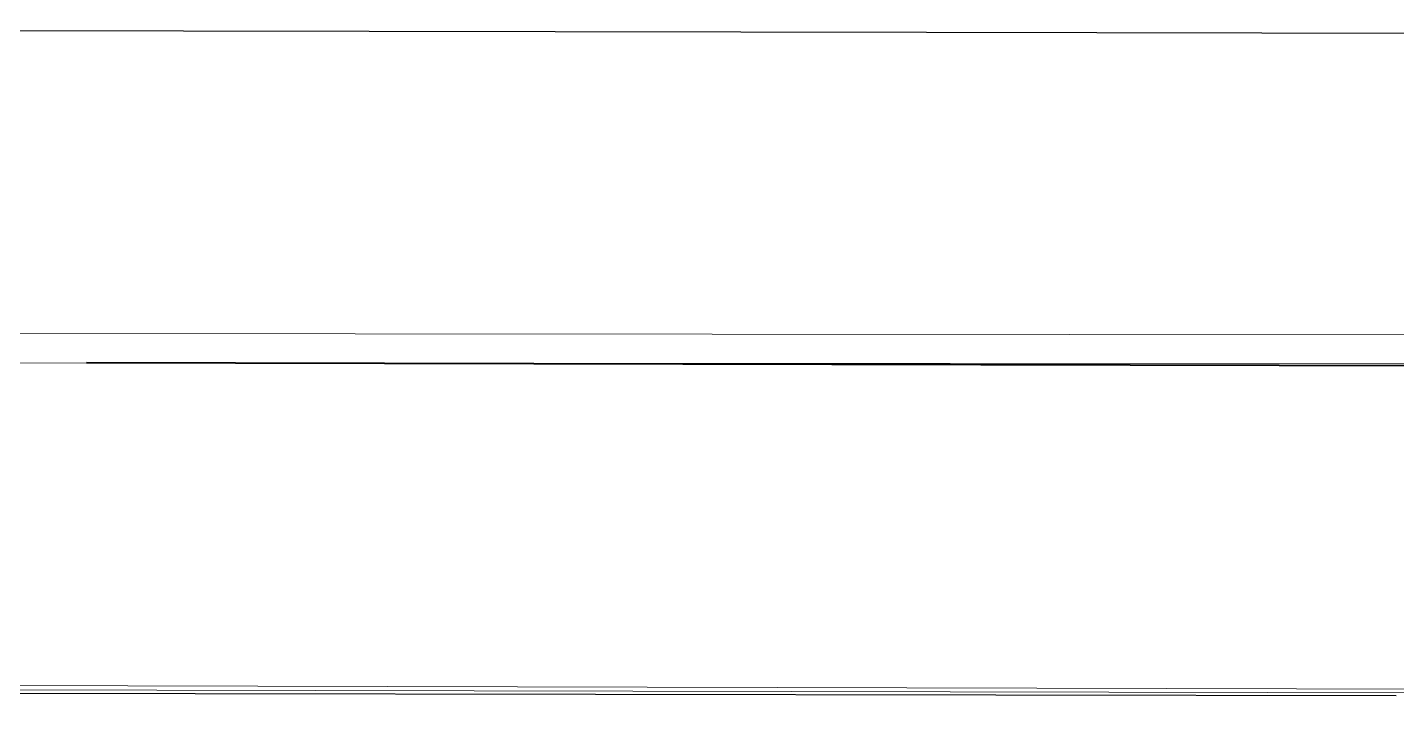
# Model space of a CAD drawing. Header units: metres. Extents: x -1147 to -802, y 5 to 567.
# Drawn here: x -1007.018 to -1006.179, y 509.267 to 509.685 of the extents above; entities that cross this region are included whole.
import ezdxf

# ---------------------------------------------------------------- set-up
doc = ezdxf.new("R2010")
doc.units = ezdxf.units.M
doc.linetypes.add('JacobsDash', pattern=[0.0045, 0.003, -0.0015])
for name, color, linetype, lineweight in [('A-FLOR', 7, 'Continuous', 50), ('S-BEAM', 7, 'Continuous', 50), ('S-BEAM-HDLN', 7, 'JacobsDash', 15)]:
    doc.layers.add(name, color=color, linetype=linetype, lineweight=lineweight)

# ---------------------------------------------------------------- blocks, each defined once
blk = doc.blocks.new('T2DPAA-T2D-C3S-RW-M2D-100010_dwg-40802999-DRG-2873010 - GENERAL ARRANGEMENT PLAN')
at = {"color": 254, "lineweight": 25, "true_color": 0xd5d5d5}
for p, q in [((23.87881, -629.99316), (23.28885, -627.7573)), ((24.38556, -630.32234), (23.93406, -628.61123)), ((24.06659, -630.70483), (23.87881, -629.99316)), ((24.41218, -630.42321), (24.38556, -630.32234)), ((24.95886, -632.49509), (24.41218, -630.42321))]:
    blk.add_line(p, q, dxfattribs=at)
blk = doc.blocks.new('T2DPAA-T2D-PWC-RW-M2D-100010_RoadDesign_rvt-1-DRG-2873010 - GENERAL ARRANGEMENT PLAN')
at = {"color": 254, "lineweight": 18, "true_color": 0xe3e3e3, "rotation": 75.11694444444437}
blk.add_blockref('T2DPAA-T2D-C3S-RW-M2D-100010_dwg-40802999-DRG-2873010 - GENERAL ARRANGEMENT PLAN', (-1722.33704, 648.01046), dxfattribs=at)
blk = doc.blocks.new('03_SFR_ACS_Abutment_BR08_Retaining wall CS - ABUTMENT SOUTH WEST_B08-7985321-DRG-2873010 - GENERAL ARRANGEMENT PLAN')
at = {"layer": 'S-BEAM', "lineweight": 40}
blk.add_line((-1101.96687, 509.46714), (-1107.41216, 509.47912), dxfattribs=at)

msp = doc.modelspace()

# ---------------------------------------------------------------- linework, layer by layer
at = {"layer": 'A-FLOR', "lineweight": 15}
for p, q in [((-1010.74632, 509.50011), (-1001.52373, 509.49258)), ((-1010.74633, 509.48231), (-1001.53271, 509.47463)), ((-1010.74648, 509.29079), (-1001.63623, 509.26759)), ((-1010.74648, 509.2867), (-1001.6364, 509.26725))]:
    msp.add_line(p, q, dxfattribs=at)

# ---------------------------------------------------------------- block references
at = {"lineweight": 5}
msp.add_blockref('T2DPAA-T2D-PWC-RW-M2D-100010_RoadDesign_rvt-1-DRG-2873010 - GENERAL ARRANGEMENT PLAN', (100.43042, 0), dxfattribs=at)
at = {"layer": 'S-BEAM-HDLN'}
msp.add_blockref('03_SFR_ACS_Abutment_BR08_Retaining wall CS - ABUTMENT SOUTH WEST_B08-7985321-DRG-2873010 - GENERAL ARRANGEMENT PLAN', (100.43042, 0), dxfattribs=at)

doc.saveas('drawing.dxf')
